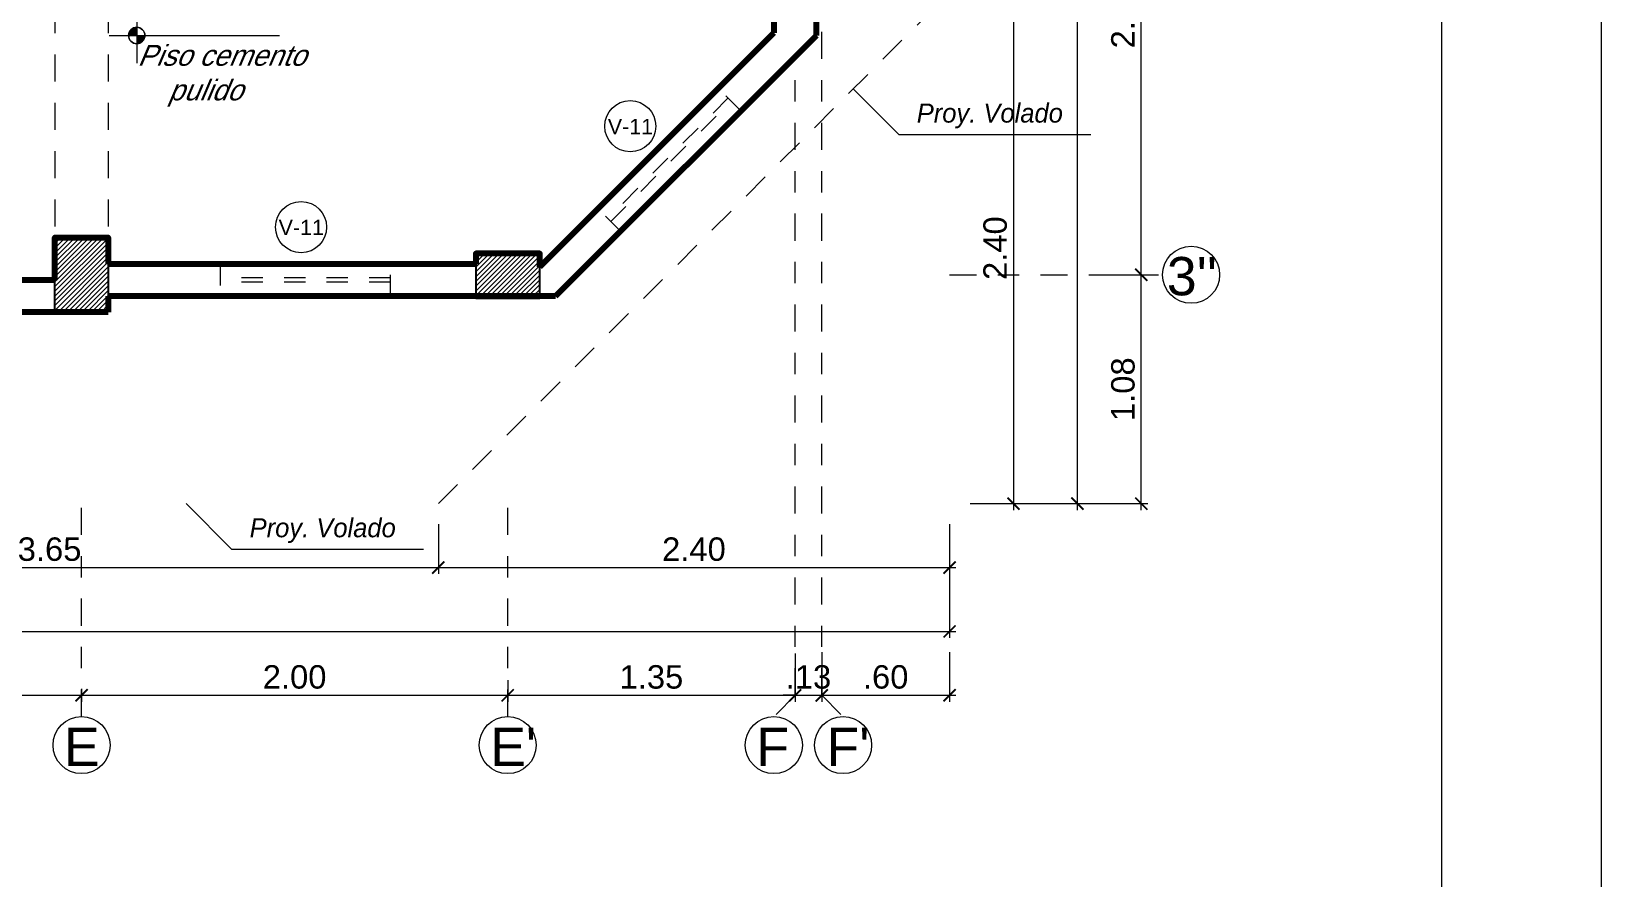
# Model space of a CAD drawing. Header units: millimetres. Extents: x 3779 to 7711, y 1445 to 3132.
# Drawn here: x 3888.19 to 3895.56, y 1479.2 to 1483.18 of the extents above; entities that cross this region are included whole.
import ezdxf

# ---------------------------------------------------------------- set-up
doc = ezdxf.new("R2010")
doc.units = ezdxf.units.MM
doc.header["$PDMODE"] = 3
doc.linetypes.add('DASHDOTX2', pattern=[50.8, 25.4, -12.7, 0, -12.7])
doc.linetypes.add('HIDDEN', pattern=[9.525, 6.35, -3.175])
for name, color, linetype, lineweight in [('cotas', 7, 'Continuous', 5), ('EJES', 20, 'DASHDOTX2', 9), ('PERSONA', 7, 'Continuous', 9), ('pluma 1', 1, 'Continuous', 9), ('pluma 2.5', 30, 'Continuous', 25), ('pluma 8', 98, 'Continuous', 80), ('proyecciones', 32, 'HIDDEN', 9), ('TEXTO', 7, 'Continuous', 9), ('TEXTURAS', 35, 'Continuous', 5)]:
    doc.layers.add(name, color=color, linetype=linetype, lineweight=lineweight)
doc.styles.add('nombreambiente', font='stylu.ttf', dxfattribs={"oblique": 20})
doc.styles.get("Standard").update_dxf_attribs({"font": 'arial.ttf'})
doc.styles.add('TIMES', font='arial.ttf', dxfattribs={"height": 0.11})
doc.dimstyles.new('julio', dxfattribs={"dimtxt": 0.11, "dimasz": 0.057, "dimexe": 0.03, "dimexo": 0.097, "dimgap": 0.0295, "dimtad": 1, "dimzin": 4, "dimdsep": 46, "dimtxsty": 'TIMES', "dimblk": 'ARCHTICK', "dimcen": 0, "dimdle": 0.03, "dimclrd": 256, "dimclre": 256, "dimclrt": 256, "dimadec": 0, "dimazin": 0, "dimtfac": 1, "dimtix": 1, "dimtmove": 2, "dimatfit": 2, "dimldrblk": 'ARCHTICK', "dimfxl": 1, "dimtolj": 1, "dimtzin": 0, "dimlwd": 5, "dimlwe": 5, "dimarcsym": 0})

# ---------------------------------------------------------------- blocks, each defined once
blk = doc.blocks.new('iiuyu')
at = {"layer": 'pluma 1', "ltscale": 0.3}
h = blk.add_hatch(color=256, dxfattribs=at)
h.paths.add_polyline_path([(1118.6362, 393.0279, 0.414214), (1118.5977, 392.9893), (1118.6362, 392.9893)])
h.paths.add_polyline_path([(1118.6747, 392.9893), (1118.6362, 392.9893), (1118.6362, 392.9508, 0.414214)])
for p, q in [((1118.6362, 393.1195), (1118.6362, 392.8592)), ((1118.506, 392.9893), (1119.307, 392.9893))]:
    blk.add_line(p, q, dxfattribs=at)
blk.add_circle((1118.6362, 392.9893), 0.0385, dxfattribs=at)
for start, end in [(0, 180), (180, 0)]:
    blk.add_arc((1118.6362, 392.9893), 0.0385, start, end, dxfattribs=at)
blk = doc.blocks.new('_ArchTick')
at = {"color": 0, "linetype": 'ByBlock', "lineweight": 40, "const_width": 0.15}
blk.add_lwpolyline([(-0.5, -0.5), (0.5, 0.5)], dxfattribs=at)
blk = doc.blocks.new('*D227')
at = {"layer": 'cotas', "lineweight": 5, "transparency": 16777216}
for p, q in [((3886.3976, 1480.0592), (3888.4576, 1480.0592)), ((3886.4276, 1480.0817), (3886.4276, 1480.0292)), ((3888.4276, 1480.0902), (3888.4276, 1480.0292))]:
    blk.add_line(p, q, dxfattribs=at)
at = {"layer": 'Defpoints', "color": 0, "transparency": 16777216}
for p in [(3886.4276, 1480.1787), (3888.4276, 1480.1872), (3888.4276, 1480.0592)]:
    blk.add_point(p, dxfattribs=at)
at = {"layer": 'cotas', "lineweight": 5, "transparency": 16777216, "xscale": 0.057, "yscale": 0.057, "zscale": 0.057, "rotation": 180}
blk.add_blockref('_ArchTick', (3886.4276, 1480.0592), dxfattribs=at)
at = {"layer": 'cotas', "lineweight": 5, "transparency": 16777216, "xscale": 0.057, "yscale": 0.057, "zscale": 0.057}
blk.add_blockref('_ArchTick', (3888.4276, 1480.0592), dxfattribs=at)
at = {"layer": 'cotas', "transparency": 16777216, "insert": (3887.3344, 1480.15), "char_height": 0.11, "attachment_point": 5, "style": 'TIMES'}
blk.add_mtext('\\A1;2.00', dxfattribs=at)
blk = doc.blocks.new('*D228')
at = {"layer": 'cotas', "lineweight": 5, "transparency": 16777216}
for p, q in [((3890.4283, 1480.131), (3890.4283, 1480.0292)), ((3888.3976, 1480.0592), (3890.4583, 1480.0592)), ((3888.4276, 1480.0902), (3888.4276, 1480.0292))]:
    blk.add_line(p, q, dxfattribs=at)
at = {"layer": 'Defpoints', "color": 0, "transparency": 16777216}
for p in [(3890.4283, 1480.228), (3888.4276, 1480.1872), (3890.4283, 1480.0592)]:
    blk.add_point(p, dxfattribs=at)
at = {"layer": 'cotas', "lineweight": 5, "transparency": 16777216, "xscale": 0.057, "yscale": 0.057, "zscale": 0.057, "rotation": 180}
blk.add_blockref('_ArchTick', (3888.4276, 1480.0592), dxfattribs=at)
at = {"layer": 'cotas', "lineweight": 5, "transparency": 16777216, "xscale": 0.057, "yscale": 0.057, "zscale": 0.057}
blk.add_blockref('_ArchTick', (3890.4283, 1480.0592), dxfattribs=at)
at = {"layer": 'cotas', "transparency": 16777216, "insert": (3889.4279, 1480.1449), "char_height": 0.11, "attachment_point": 5, "style": 'TIMES'}
blk.add_mtext('\\A1;2.00', dxfattribs=at)
blk = doc.blocks.new('*D229')
at = {"layer": 'cotas', "lineweight": 5, "transparency": 16777216}
for p, q in [((3891.7776, 1480.2562), (3891.7776, 1480.0292)), ((3890.4283, 1480.131), (3890.4283, 1480.0292)), ((3890.3983, 1480.0592), (3891.8076, 1480.0592))]:
    blk.add_line(p, q, dxfattribs=at)
at = {"layer": 'Defpoints', "color": 0, "transparency": 16777216}
for p in [(3891.7776, 1480.3532), (3890.4283, 1480.228), (3891.7776, 1480.0592)]:
    blk.add_point(p, dxfattribs=at)
at = {"layer": 'cotas', "lineweight": 5, "transparency": 16777216, "xscale": 0.057, "yscale": 0.057, "zscale": 0.057, "rotation": 180}
blk.add_blockref('_ArchTick', (3890.4283, 1480.0592), dxfattribs=at)
at = {"layer": 'cotas', "lineweight": 5, "transparency": 16777216, "xscale": 0.057, "yscale": 0.057, "zscale": 0.057}
blk.add_blockref('_ArchTick', (3891.7776, 1480.0592), dxfattribs=at)
at = {"layer": 'cotas', "transparency": 16777216, "insert": (3891.1029, 1480.1449), "char_height": 0.11, "attachment_point": 5, "style": 'TIMES'}
blk.add_mtext('\\A1;1.35', dxfattribs=at)
blk = doc.blocks.new('*D230')
at = {"layer": 'cotas', "lineweight": 5, "transparency": 16777216}
for p, q in [((3891.7776, 1480.2562), (3891.7776, 1480.0292)), ((3891.9026, 1480.2252), (3891.9026, 1480.0292)), ((3891.7776, 1480.0592), (3891.7206, 1480.0592)), ((3891.7776, 1480.0592), (3891.9026, 1480.0592)), ((3891.9026, 1480.0592), (3891.9596, 1480.0592))]:
    blk.add_line(p, q, dxfattribs=at)
at = {"layer": 'Defpoints', "color": 0, "transparency": 16777216}
for p in [(3891.7776, 1480.3532), (3891.9026, 1480.3222), (3891.9026, 1480.0592)]:
    blk.add_point(p, dxfattribs=at)
at = {"layer": 'cotas', "lineweight": 5, "transparency": 16777216, "xscale": 0.057, "yscale": 0.057, "zscale": 0.057}
blk.add_blockref('_ArchTick', (3891.7776, 1480.0592), dxfattribs=at)
at = {"layer": 'cotas', "lineweight": 5, "transparency": 16777216, "xscale": 0.057, "yscale": 0.057, "zscale": 0.057, "rotation": 180}
blk.add_blockref('_ArchTick', (3891.9026, 1480.0592), dxfattribs=at)
at = {"layer": 'cotas', "transparency": 16777216, "insert": (3891.8401, 1480.1449), "char_height": 0.11, "attachment_point": 5, "style": 'TIMES'}
blk.add_mtext('\\A1;.13', dxfattribs=at)
blk = doc.blocks.new('*D160')
at = {"layer": 'cotas', "lineweight": 5, "transparency": 16777216}
for p, q in [((3877.5026, 1480.8622), (3877.5026, 1480.3292)), ((3892.5026, 1480.8622), (3892.5026, 1480.3292)), ((3877.4726, 1480.3592), (3892.5326, 1480.3592))]:
    blk.add_line(p, q, dxfattribs=at)
at = {"layer": 'Defpoints', "color": 0, "transparency": 16777216}
for p in [(3877.5026, 1480.9592), (3892.5026, 1480.9592), (3892.5026, 1480.3592)]:
    blk.add_point(p, dxfattribs=at)
at = {"layer": 'cotas', "lineweight": 5, "transparency": 16777216, "xscale": 0.057, "yscale": 0.057, "zscale": 0.057, "rotation": 180}
blk.add_blockref('_ArchTick', (3877.5026, 1480.3592), dxfattribs=at)
at = {"layer": 'cotas', "lineweight": 5, "transparency": 16777216, "xscale": 0.057, "yscale": 0.057, "zscale": 0.057}
blk.add_blockref('_ArchTick', (3892.5026, 1480.3592), dxfattribs=at)
at = {"layer": 'cotas', "transparency": 16777216, "insert": (3885.0026, 1480.4449), "char_height": 0.11, "attachment_point": 5, "style": 'TIMES'}
blk.add_mtext('\\A1;15.00', dxfattribs=at)
blk = doc.blocks.new('*D172')
at = {"layer": 'cotas', "lineweight": 5, "transparency": 16777216}
for p, q in [((3886.4526, 1481.0122), (3886.4526, 1480.6292)), ((3890.1026, 1480.8622), (3890.1026, 1480.6292)), ((3886.4226, 1480.6592), (3890.1326, 1480.6592))]:
    blk.add_line(p, q, dxfattribs=at)
at = {"layer": 'Defpoints', "color": 0, "transparency": 16777216}
for p in [(3886.4526, 1481.1092), (3890.1026, 1480.9592), (3890.1026, 1480.6592)]:
    blk.add_point(p, dxfattribs=at)
at = {"layer": 'cotas', "lineweight": 5, "transparency": 16777216, "xscale": 0.057, "yscale": 0.057, "zscale": 0.057, "rotation": 180}
blk.add_blockref('_ArchTick', (3886.4526, 1480.6592), dxfattribs=at)
at = {"layer": 'cotas', "lineweight": 5, "transparency": 16777216, "xscale": 0.057, "yscale": 0.057, "zscale": 0.057}
blk.add_blockref('_ArchTick', (3890.1026, 1480.6592), dxfattribs=at)
at = {"layer": 'cotas', "transparency": 16777216, "insert": (3888.2776, 1480.7449), "char_height": 0.11, "attachment_point": 5, "style": 'TIMES'}
blk.add_mtext('\\A1;3.65', dxfattribs=at)
blk = doc.blocks.new('*D173')
at = {"layer": 'cotas', "lineweight": 5, "transparency": 16777216}
for p, q in [((3890.1026, 1480.8622), (3890.1026, 1480.6292)), ((3892.5026, 1480.8622), (3892.5026, 1480.6292)), ((3890.0726, 1480.6592), (3892.5326, 1480.6592))]:
    blk.add_line(p, q, dxfattribs=at)
at = {"layer": 'Defpoints', "color": 0, "transparency": 16777216}
for p in [(3890.1026, 1480.9592), (3892.5026, 1480.9592), (3892.5026, 1480.6592)]:
    blk.add_point(p, dxfattribs=at)
at = {"layer": 'cotas', "lineweight": 5, "transparency": 16777216, "xscale": 0.057, "yscale": 0.057, "zscale": 0.057, "rotation": 180}
blk.add_blockref('_ArchTick', (3890.1026, 1480.6592), dxfattribs=at)
at = {"layer": 'cotas', "lineweight": 5, "transparency": 16777216, "xscale": 0.057, "yscale": 0.057, "zscale": 0.057}
blk.add_blockref('_ArchTick', (3892.5026, 1480.6592), dxfattribs=at)
at = {"layer": 'cotas', "transparency": 16777216, "insert": (3891.3026, 1480.7449), "char_height": 0.11, "attachment_point": 5, "style": 'TIMES'}
blk.add_mtext('\\A1;2.40', dxfattribs=at)
blk = doc.blocks.new('*D178')
at = {"layer": 'cotas', "lineweight": 5, "transparency": 16777216}
for p, q in [((3893.1996, 1482.0342), (3893.4326, 1482.0342)), ((3893.4026, 1480.9292), (3893.4026, 1482.0642)), ((3892.5996, 1480.9592), (3893.4326, 1480.9592))]:
    blk.add_line(p, q, dxfattribs=at)
at = {"layer": 'Defpoints', "color": 0, "transparency": 16777216}
for p in [(3893.1026, 1482.0342), (3893.4026, 1482.0342), (3892.5026, 1480.9592)]:
    blk.add_point(p, dxfattribs=at)
at = {"layer": 'cotas', "lineweight": 5, "transparency": 16777216, "xscale": 0.057, "yscale": 0.057, "zscale": 0.057}
for p, rotation in [((3893.4026, 1482.0342), 90), ((3893.4026, 1480.9592), 270)]:
    blk.add_blockref('_ArchTick', p, dxfattribs=dict(at, rotation=rotation))
at = {"layer": 'cotas', "transparency": 16777216, "insert": (3893.3169, 1481.4967), "char_height": 0.11, "attachment_point": 5, "rotation": 90, "style": 'TIMES'}
blk.add_mtext('\\A1;1.08', dxfattribs=at)
blk = doc.blocks.new('*D179')
at = {"layer": 'cotas', "lineweight": 5, "transparency": 16777216}
for p, q in [((3893.4026, 1482.0042), (3893.4026, 1484.4892)), ((3893.1996, 1484.4592), (3893.4326, 1484.4592)), ((3893.1996, 1482.0342), (3893.4326, 1482.0342))]:
    blk.add_line(p, q, dxfattribs=at)
at = {"layer": 'Defpoints', "color": 0, "transparency": 16777216}
for p in [(3893.1026, 1484.4592), (3893.4026, 1484.4592), (3893.1026, 1482.0342)]:
    blk.add_point(p, dxfattribs=at)
at = {"layer": 'cotas', "lineweight": 5, "transparency": 16777216, "xscale": 0.057, "yscale": 0.057, "zscale": 0.057}
for p, rotation in [((3893.4026, 1484.4592), 90), ((3893.4026, 1482.0342), 270)]:
    blk.add_blockref('_ArchTick', p, dxfattribs=dict(at, rotation=rotation))
at = {"layer": 'cotas', "transparency": 16777216, "insert": (3893.3169, 1483.2467), "char_height": 0.11, "attachment_point": 5, "rotation": 90, "style": 'TIMES'}
blk.add_mtext('\\A1;2.43', dxfattribs=at)
blk = doc.blocks.new('*D181')
at = {"layer": 'cotas', "lineweight": 5, "transparency": 16777216}
for p, q in [((3892.5996, 1487.9592), (3893.1326, 1487.9592)), ((3893.1026, 1480.9292), (3893.1026, 1487.9892)), ((3892.5996, 1480.9592), (3893.1326, 1480.9592))]:
    blk.add_line(p, q, dxfattribs=at)
at = {"layer": 'Defpoints', "color": 0, "transparency": 16777216}
for p in [(3892.5026, 1487.9592), (3893.1026, 1487.9592), (3892.5026, 1480.9592)]:
    blk.add_point(p, dxfattribs=at)
at = {"layer": 'cotas', "lineweight": 5, "transparency": 16777216, "xscale": 0.057, "yscale": 0.057, "zscale": 0.057}
for p, rotation in [((3893.1026, 1487.9592), 90), ((3893.1026, 1480.9592), 270)]:
    blk.add_blockref('_ArchTick', p, dxfattribs=dict(at, rotation=rotation))
at = {"layer": 'cotas', "transparency": 16777216, "insert": (3893.0169, 1484.4592), "char_height": 0.11, "attachment_point": 5, "rotation": 90, "style": 'TIMES'}
blk.add_mtext('\\A1;7.00', dxfattribs=at)
blk = doc.blocks.new('*D183')
at = {"layer": 'cotas', "lineweight": 5, "transparency": 16777216}
for p, q in [((3891.9026, 1480.2622), (3891.9026, 1480.0292)), ((3892.5026, 1480.2622), (3892.5026, 1480.0292)), ((3891.8726, 1480.0592), (3892.5326, 1480.0592))]:
    blk.add_line(p, q, dxfattribs=at)
at = {"layer": 'Defpoints', "color": 0, "transparency": 16777216}
for p in [(3891.9026, 1480.3592), (3892.5026, 1480.3592), (3892.5026, 1480.0592)]:
    blk.add_point(p, dxfattribs=at)
at = {"layer": 'cotas', "lineweight": 5, "transparency": 16777216, "xscale": 0.057, "yscale": 0.057, "zscale": 0.057, "rotation": 180}
blk.add_blockref('_ArchTick', (3891.9026, 1480.0592), dxfattribs=at)
at = {"layer": 'cotas', "lineweight": 5, "transparency": 16777216, "xscale": 0.057, "yscale": 0.057, "zscale": 0.057}
blk.add_blockref('_ArchTick', (3892.5026, 1480.0592), dxfattribs=at)
at = {"layer": 'cotas', "transparency": 16777216, "insert": (3892.2026, 1480.1449), "char_height": 0.11, "attachment_point": 5, "style": 'TIMES'}
blk.add_mtext('\\A1;.60', dxfattribs=at)
blk = doc.blocks.new('*D184')
at = {"layer": 'cotas', "lineweight": 5, "transparency": 16777216}
for p, q in [((3892.5996, 1483.3592), (3892.8326, 1483.3592)), ((3892.8026, 1483.3892), (3892.8026, 1480.9292)), ((3892.5996, 1480.9592), (3892.8326, 1480.9592))]:
    blk.add_line(p, q, dxfattribs=at)
at = {"layer": 'Defpoints', "color": 0, "transparency": 16777216}
for p in [(3892.5026, 1483.3592), (3892.5026, 1480.9592), (3892.8026, 1480.9592)]:
    blk.add_point(p, dxfattribs=at)
at = {"layer": 'cotas', "lineweight": 5, "transparency": 16777216, "xscale": 0.057, "yscale": 0.057, "zscale": 0.057}
for p, rotation in [((3892.8026, 1483.3592), 90), ((3892.8026, 1480.9592), 270)]:
    blk.add_blockref('_ArchTick', p, dxfattribs=dict(at, rotation=rotation))
at = {"layer": 'cotas', "transparency": 16777216, "insert": (3892.7169, 1482.1592), "char_height": 0.11, "attachment_point": 5, "rotation": 90, "style": 'TIMES'}
blk.add_mtext('\\A1;2.40', dxfattribs=at)

msp = doc.modelspace()

# ---------------------------------------------------------------- hatches: boundary and pattern name
at = {"layer": 'TEXTURAS'}
h = msp.add_hatch(dxfattribs=at)
h.set_pattern_fill('LINE', color=256, scale=0.005, angle=45)
h.set_pattern_definition([(45, (34.439096, -57.290765), (-0.01122532015, 0.01122532015), [])])
h.paths.add_polyline_path([(3888.5526, 1482.2092), (3888.4526, 1482.2092), (3888.3026, 1482.2092), (3888.3026, 1481.8592), (3888.5526, 1481.8592)])
h = msp.add_hatch(dxfattribs=at)
h.set_pattern_fill('LINE', color=256, scale=0.005, angle=45)
h.set_pattern_definition([(45, (23.639096, -57.515765), (-0.01122532015, 0.01122532015), [])])
h.paths.add_polyline_path([(3890.5783, 1482.1342), (3890.2783, 1482.1342), (3890.2783, 1481.9342), (3890.5783, 1481.9342)])

# ---------------------------------------------------------------- linework, layer by layer
at = {"layer": 'cotas'}
for points in [[(3853.5634, 1460.9283), (3895.5634, 1460.9283), (3895.5634, 1490.6283), (3853.5634, 1490.6283)], [(3854.3134, 1461.6783), (3894.8134, 1461.6783), (3894.8134, 1489.8783), (3854.3134, 1489.8783)]]:
    msp.add_lwpolyline(points, close=True, dxfattribs=at)
at = {"layer": 'EJES', "ltscale": 0.005}
for p, q in [((3891.9026, 1480.0592), (3891.9026, 1484.3592)), ((3891.7776, 1480.0592), (3891.7776, 1483.0585)), ((3892.5026, 1482.0342), (3893.5026, 1482.0342)), ((3888.4276, 1479.9592), (3888.4276, 1480.9592)), ((3890.4283, 1479.9592), (3890.4283, 1480.9592)), ((3891.7776, 1480.0592), (3891.6776, 1479.9592)), ((3891.9026, 1480.0592), (3892.0026, 1479.9592))]:
    msp.add_line(p, q, dxfattribs=at)
at = {"layer": 'pluma 1'}
for centre, radius in [((3891.0036, 1482.7318), 0.12), ((3889.4582, 1482.2578), 0.12), ((3893.6365, 1482.0342), 0.1339), ((3888.4276, 1479.8253), 0.1339), ((3890.4283, 1479.8253), 0.1339), ((3891.6776, 1479.8253), 0.1339), ((3892.0026, 1479.8253), 0.1339)]:
    msp.add_circle(centre, radius, dxfattribs=at)
at = {"layer": 'pluma 2.5'}
for points in [[(3888.5526, 1481.8592), (3888.3026, 1481.8592), (3888.3026, 1482.2092), (3888.5526, 1482.2092)], [(3890.2783, 1481.9342), (3890.5783, 1481.9342), (3890.5783, 1482.1342), (3890.2783, 1482.1342)]]:
    msp.add_lwpolyline(points, close=True, dxfattribs=at)
at = {"layer": 'pluma 8'}
for p, q in [((3891.8776, 1483.1585), (3891.8776, 1484.3592)), ((3891.6776, 1483.4835), (3891.6776, 1483.1706)), ((3891.6776, 1483.1706), (3890.5783, 1482.0714)), ((3890.6533, 1481.9342), (3891.8776, 1483.1585)), ((3890.2783, 1482.0842), (3888.5526, 1482.0842)), ((3888.3026, 1482.0092), (3886.4526, 1482.0092)), ((3888.5526, 1481.9342), (3888.5526, 1481.8592)), ((3890.6533, 1481.9342), (3888.5526, 1481.9342)), ((3888.5526, 1481.8592), (3886.4526, 1481.8592))]:
    msp.add_line(p, q, dxfattribs=at)
for points in [[(3888.3026, 1482.0092), (3888.3026, 1482.2092), (3888.5526, 1482.2092), (3888.5526, 1482.0842)], [(3890.5783, 1482.0714), (3890.5783, 1482.1342), (3890.2783, 1482.1342), (3890.2783, 1482.0842)], [(3890.2783, 1481.9342), (3890.5783, 1481.9342)]]:
    msp.add_lwpolyline(points, dxfattribs=at)
at = {"layer": 'proyecciones', "linetype": 'HIDDEN', "ltscale": 0.02}
for p, q in [((3888.3026, 1487.6092), (3888.3026, 1481.9092)), ((3888.5526, 1487.6092), (3888.5526, 1481.9092)), ((3890.1026, 1480.9592), (3892.5026, 1483.3592))]:
    msp.add_line(p, q, dxfattribs=at)
at = {"layer": 'proyecciones', "linetype": 'HIDDEN', "ltscale": 0.01}
for p, q in [((3891.4632, 1482.8643), (3890.8975, 1482.2986)), ((3890.9116, 1482.2845), (3891.4773, 1482.8502)), ((3891.5233, 1482.8042), (3891.4172, 1482.9103)), ((3890.9576, 1482.2385), (3890.8515, 1482.3446)), ((3889.0783, 1482.0842), (3889.0783, 1481.9342)), ((3889.8783, 1481.9342), (3889.8783, 1482.0842)), ((3889.8783, 1482.0192), (3889.0783, 1482.0192)), ((3889.8783, 1481.9992), (3889.0783, 1481.9992))]:
    msp.add_line(p, q, dxfattribs=at)
at = {"layer": 'TEXTURAS'}
for points in [[(3893.1653, 1482.6914), (3892.2653, 1482.6914), (3892.05, 1482.9067)], [(3890.0337, 1480.7439), (3889.1337, 1480.7439), (3888.9184, 1480.9592)]]:
    msp.add_lwpolyline(points, dxfattribs=at)

# ---------------------------------------------------------------- block references
at = {"layer": 'pluma 1', "linetype": 'Continuous'}
msp.add_blockref('iiuyu', (2770.0506, 1090.1686), dxfattribs=at)

# ---------------------------------------------------------------- texts
at = {"layer": 'PERSONA', "linetype": 'Continuous', "char_height": 0.072, "width": 1.154549, "attachment_point": 1}
for insert in [(3890.8983, 1482.7662), (3889.3529, 1482.2922)]:
    msp.add_mtext('V-11', dxfattribs=dict(at, insert=insert))
at = {"layer": 'TEXTO', "insert": (3888.6527, 1483.113), "char_height": 0.0975, "width": 1.186302, "attachment_point": 1, "style": 'nombreambiente'}
msp.add_mtext('{\\Q23; Piso cemento\\P     pulido \\P   }', dxfattribs=at)
at = {"layer": 'TEXTO', "char_height": 0.0896, "width": 2.293656, "attachment_point": 1}
for insert in [(3892.3485, 1482.8384), (3889.2169, 1480.891)]:
    msp.add_mtext('{\\fStylus BT|b0|i1|c0|p34;\\C7;Proy. Volado}', dxfattribs=dict(at, insert=insert))
at = {"layer": 'TEXTO', "color": 5, "char_height": 0.18, "width": 2.597734}
for s, insert, attachment_point in [("{\\C7;3''}", (3893.5226, 1482.1176), 1), ('{\\C7;E}', (3888.3451, 1479.7272), 7), ("{\\C7;E'}", (3890.3459, 1479.7272), 7), ('{\\C7;F}', (3891.5951, 1479.7272), 7), ("{\\C7;F'}", (3891.925, 1479.7272), 7)]:
    msp.add_mtext(s, dxfattribs=dict(at, insert=insert, attachment_point=attachment_point))

# ---------------------------------------------------------------- dimensions: what is measured, and where the dimension line sits
at = {"layer": 'cotas'}
for base, p1, p2, angle, picture, middle in [((3893.1026, 1487.9592), (3892.5026, 1480.9592), (3892.5026, 1487.9592), 90, '*D181', (3893.0169, 1484.4592)), ((3893.4025519124, 1484.4592296829), (3893.1025519124, 1482.0342296829), (3893.1025519124, 1484.4592296829), 90, '*D179', (3893.3168513667, 1483.2467296829)), ((3892.8026, 1480.9592), (3892.5026, 1483.3592), (3892.5026, 1480.9592), 90, '*D184', (3892.7169, 1482.1592)), ((3893.4025519124, 1482.0342296829), (3892.5025519124, 1480.9592296829), (3893.1025519124, 1482.0342296829), 90, '*D178', (3893.3168888838, 1481.4967296829)), ((3891.7776, 1480.0592), (3890.4283, 1480.228), (3891.7776, 1480.3532), 180, '*D229', (3891.1029, 1480.1449)), ((3891.9025519124, 1480.0592296829), (3891.7775519124, 1480.3531724785), (3891.9025519124, 1480.322237931), 180, '*D230', (3891.8400519124, 1480.1449302286)), ((3890.4283, 1480.0592), (3888.4276, 1480.1872), (3890.4283, 1480.228), 180, '*D228', (3889.4279, 1480.1449))]:
    dim = msp.add_linear_dim(base=base, p1=p1, p2=p2, angle=angle, dimstyle='julio', dxfattribs=at)
    dim.commit()
    dim.dimension.update_dxf_attribs({"geometry": picture, "text_midpoint": middle})
for base, p1, p2, picture, middle in [((3890.1026, 1480.6592), (3886.4526, 1481.1092), (3890.1026, 1480.9592), '*D172', (3888.2776, 1480.7449)), ((3892.5026, 1480.3592), (3877.5026, 1480.9592), (3892.5026, 1480.9592), '*D160', (3885.0026, 1480.4449)), ((3892.5026, 1480.6592), (3890.1026, 1480.9592), (3892.5026, 1480.9592), '*D173', (3891.3026, 1480.7449)), ((3892.5026, 1480.0592), (3891.9026, 1480.3592), (3892.5026, 1480.3592), '*D183', (3892.2026, 1480.1449))]:
    dim = msp.add_linear_dim(base=base, p1=p1, p2=p2, dimstyle='julio', dxfattribs=at)
    dim.commit()
    dim.dimension.update_dxf_attribs({"geometry": picture, "text_midpoint": middle})
dim = msp.add_linear_dim(base=(3888.4276, 1480.0592), p1=(3886.4276, 1480.1787), p2=(3888.4276, 1480.1872), angle=180, dimstyle='julio', dxfattribs=at)
dim.commit()
dim.dimension.update_dxf_attribs({"geometry": '*D227', "text_midpoint": (3887.3344, 1480.15), "dimtype": 160})

doc.saveas('drawing.dxf')
